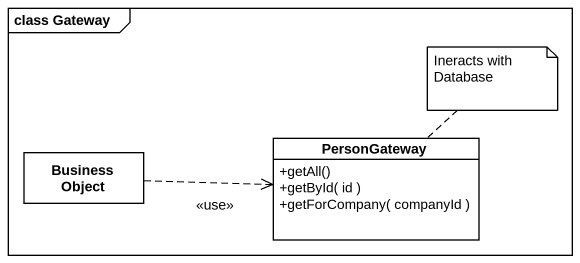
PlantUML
@startuml
mainframe class Gateway
hide circle
hide empty members
skinparam classAttributeIconSize 0
class "Business Object" as Business_Object
class PersonGateway {
  +getAll()
  +getById( id )
  +getForCompany( companyId )
}
Business_Object .right.> PersonGateway : <<use>>
note top of PersonGateway : Ineracts with Database
@enduml
